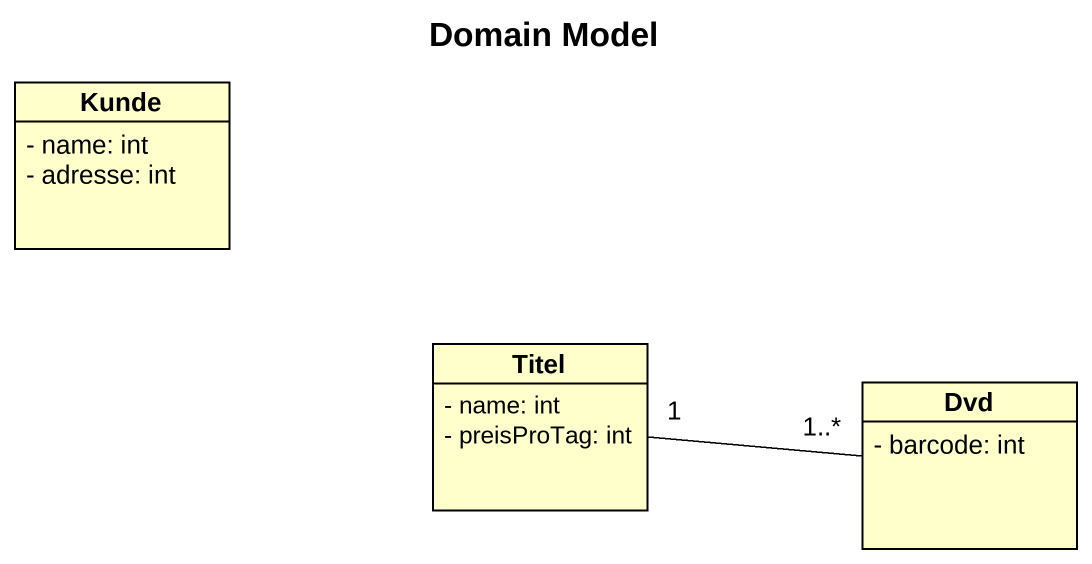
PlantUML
@startuml
title Domain Model
hide circle
hide empty members
skinparam classAttributeIconSize 0
class Kunde {
  - name: int
  - adresse: int
}
class Titel {
  - name: int
  - preisProTag: int
}
class Dvd {
  - barcode: int
}
Titel "1" -right- "1..*" Dvd
@enduml
